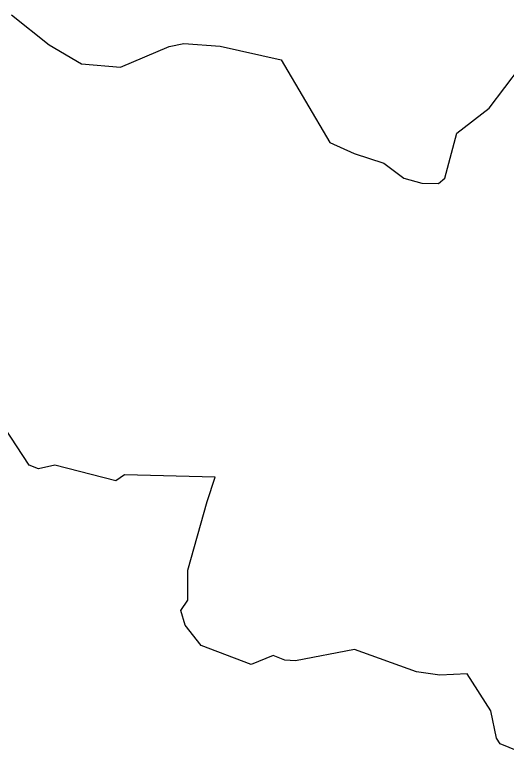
# Model space of a CAD drawing. Header units: metres. Extents: x 317513 to 324580, y 1863969 to 1869088.
# Drawn here: x 319259 to 321004, y 1865654 to 1868264 of the extents above; entities that cross this region are included whole.
import ezdxf

# ---------------------------------------------------------------- set-up
doc = ezdxf.new("R2010")
doc.units = ezdxf.units.M
doc.layers.add('village', color=3, linetype='Continuous')

msp = doc.modelspace()

# ---------------------------------------------------------------- linework, layer by layer
at = {"layer": 'village', "color": 6}
for points in [[(319246.9, 1868264.3, 0), (319380.2, 1868157.9, 0), (319495.1, 1868090.3, 0), (319633.9, 1868078.7, 0), (319805.4, 1868151.8, 0), (319857.5, 1868162.2, 0), (319986.1, 1868152.9, 0), (320202.3, 1868104.2, 0), (320375.5, 1867811.1, 0), (320461.8, 1867772.3, 0), (320567.1, 1867737.8, 0), (320637.2, 1867685.3, 0), (320700.8, 1867667.4, 0), (320760.1, 1867665.9, 0), (320782.5, 1867684.6, 0), (320825.8, 1867844.6, 0), (320939.8, 1867933.2, 0), (321050.9, 1868079.9, 0)], [(321042.5, 1865654, 0), (320979.2, 1865680.1, 0), (320965.6, 1865700.5, 0), (320946.3, 1865797.5, 0), (320861.7, 1865927.9, 0), (320765.4, 1865923.7, 0), (320681.9, 1865935.1, 0), (320462.6, 1866014.5, 0), (320253.4, 1865974.4, 0), (320215.8, 1865976.5, 0), (320174.6, 1865993, 0), (320096.9, 1865961.3, 0), (319919.7, 1866029.2, 0), (319862.5, 1866100.4, 0), (319847.5, 1866153.3, 0), (319871.7, 1866189.5, 0), (319872.6, 1866296, 0), (319940.1, 1866539.5, 0), (319969.2, 1866625.1, 0), (319647.3, 1866633.9, 0), (319616.6, 1866612.2, 0), (319400.5, 1866668.3, 0), (319342.7, 1866654.4, 0), (319309.6, 1866668.5, 0), (319222, 1866801.2, 0)]]:
    msp.add_polyline3d(points, dxfattribs=at)

doc.saveas('drawing.dxf')
